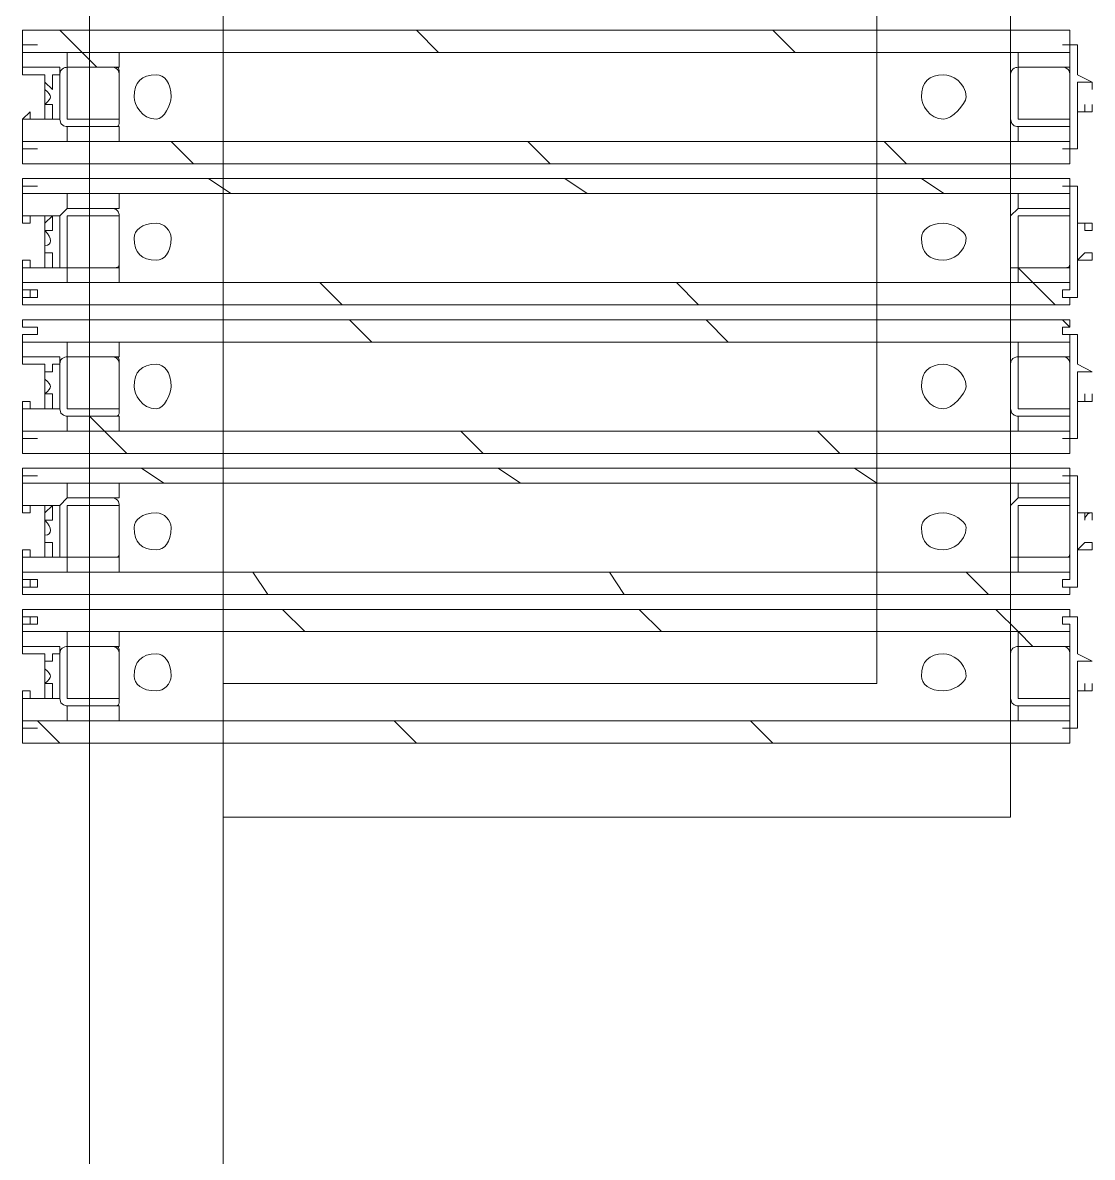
# Model space of a CAD drawing. Header units: millimetres. Extents: x -695119 to 412940, y -249585 to 622758.
# Drawn here: x 102424 to 103266, y 520917 to 521810 of the extents above; entities that cross this region are included whole.
import ezdxf

# ---------------------------------------------------------------- set-up
doc = ezdxf.new("R2010")
doc.units = ezdxf.units.MM
doc.layers.add('PDF _Геометрия', color=8, linetype='Continuous', lineweight=9)
doc.layers.add('Перегородка3_dwg', color=7, linetype='Continuous', lineweight=9, true_color=0x767676)

# ---------------------------------------------------------------- blocks, each defined once
blk = doc.blocks.new('Перегородка3_dwg_Перегородка_dwg _2_-V51-План 2 этажа-2167627-План 2 этажа смеж')
at = {"layer": 'PDF _Геометрия', "lineweight": 18}
for p, q in [((2608.5, 2811.8), (2633.5, 2836.8)), ((3008.5, 2811.8), (3033.5, 2836.8)), ((2366.8, 2736.8), (2366.8, 2786.8)), ((3433.5, 2736.8), (3433.5, 2786.8)), ((2300.2, 2728.5), (2358.5, 2728.5)), ((2483.5, 2686.8), (2508.5, 2711.8)), ((2883.5, 2686.8), (2908.5, 2711.8)), ((3283.5, 2686.8), (3308.5, 2711.8)), ((2441.8, 2653.5), (2466.8, 2670.2)), ((2841.8, 2653.5), (2866.8, 2670.2)), ((3241.8, 2653.5), (3266.8, 2670.2)), ((3433.5, 2570.2), (3425.2, 2570.2)), ((3466.8, 2570.2), (3450.2, 2570.2)), ((2716.8, 2528.5), (2741.8, 2553.5)), ((3116.8, 2528.5), (3141.8, 2553.5)), ((2683.5, 2486.8), (2708.5, 2511.8)), ((3083.5, 2486.8), (3108.5, 2511.8)), ((2366.8, 2411.8), (2366.8, 2461.8)), ((3433.5, 2411.8), (3433.5, 2461.8)), ((2300.2, 2403.5), (2358.5, 2403.5)), ((2558.5, 2361.8), (2583.5, 2386.8)), ((2958.5, 2361.8), (2983.5, 2386.8)), ((2516.8, 2328.5), (2541.8, 2345.2)), ((2916.8, 2328.5), (2941.8, 2345.2)), ((3316.8, 2328.5), (3341.8, 2345.2)), ((2291.8, 2295.2), (2291.8, 2261.8)), ((3450.2, 2295.2), (3450.2, 2303.5)), ((3466.8, 2295.2), (3475.2, 2295.2)), ((2291.8, 2253.5), (2283.5, 2261.8)), ((3466.8, 2245.2), (3450.2, 2245.2)), ((2391.8, 2203.5), (2416.8, 2228.5)), ((2800.2, 2203.5), (2816.8, 2228.5)), ((3200.2, 2203.5), (3216.8, 2228.5)), ((2758.5, 2161.8), (2783.5, 2186.8)), ((3158.5, 2161.8), (3183.5, 2186.8)), ((2366.8, 2086.8), (2366.8, 2136.8)), ((3433.5, 2086.8), (3433.5, 2136.8)), ((2300.2, 2078.5), (2358.5, 2078.5)), ((2633.5, 2036.8), (2658.5, 2061.8)), ((3033.5, 2036.8), (3058.5, 2061.8)), ((3433.5, 2036.8), (3458.5, 2061.8))]:
    blk.add_line(p, q, dxfattribs=at)
at = {"layer": 'PDF _Геометрия', "lineweight": 18, "flags": 128}
for points in [[(2366.8, 3195.2), (2366.8, 1953.5), (3250.2, 1953.5)], [(2516.8, 3195.2), (2516.8, 2103.5), (3250.2, 2103.5)], [(3250.2, -5263.2), (3250.2, -5371.5), (3250.2, 3161.8), (2300.2, 3161.8), (2300.2, 3136.8), (3475.2, 3136.8), (3475.2, 3161.8), (3400.2, 3161.8), (3400.2, -5371.5), (3250.2, -5371.5)], [(3391.8, 2795.2), (3408.5, 2811.8), (3433.5, 2836.8)], [(2275.2, 2745.2), (2275.2, 2753.5), (2275.2, 2745.2), (2291.8, 2745.2), (2291.8, 2736.8), (2291.8, 2728.5), (2291.8, 2703.5), (2308.5, 2703.5), (2300.2, 2703.5), (2300.2, 2820.2), (2308.5, 2820.2), (2291.8, 2820.2), (2291.8, 2803.5)], [(2291.8, 2795.2), (2291.8, 2786.8), (2275.2, 2778.5), (2275.2, 2770.2), (2275.2, 2778.5)], [(2308.5, 2795.2), (2358.5, 2795.2), (2300.2, 2795.2)], [(2358.5, 2795.2), (2358.5, 2786.8), (2358.5, 2736.8), (2308.5, 2736.8)], [(3425.2, 2795.2), (3375.2, 2795.2), (3425.2, 2795.2), (3425.2, 2786.8), (3425.2, 2736.8), (3375.2, 2736.8)], [(2283.5, 2778.5), (2291.8, 2778.5), (2291.8, 2745.2), (2283.5, 2745.2), (2283.5, 2753.5), (2283.5, 2745.2)], [(3425.2, 2728.5), (3366.8, 2728.5), (3366.8, 2711.8), (3425.2, 2711.8), (3425.2, 2728.5), (3375.2, 2728.5)], [(2275.2, 2586.8), (2275.2, 2578.5), (2291.8, 2578.5), (2291.8, 2561.8), (2291.8, 2536.8), (2308.5, 2536.8), (2308.5, 2545.2), (2300.2, 2545.2), (2300.2, 2661.8), (2308.5, 2661.8), (2291.8, 2661.8), (2291.8, 2636.8), (2291.8, 2620.2), (2275.2, 2620.2)], [(3466.8, 2578.5), (3475.2, 2578.5), (3475.2, 2561.8), (3475.2, 2536.8), (3466.8, 2536.8), (3466.8, 2545.2), (3475.2, 2545.2), (3475.2, 2561.8), (3475.2, 2570.2), (3433.5, 2570.2), (3433.5, 2628.5), (3475.2, 2628.5), (3475.2, 2636.8), (3475.2, 2661.8), (3466.8, 2661.8), (3475.2, 2661.8), (3475.2, 2636.8), (3475.2, 2661.8), (3466.8, 2661.8), (3475.2, 2661.8), (3475.2, 2636.8), (3475.2, 2628.5)], [(2300.2, 2578.5), (2300.2, 2628.5), (2300.2, 2636.8), (2358.5, 2636.8), (2366.8, 2628.5), (2366.8, 2570.2), (2358.5, 2570.2), (2300.2, 2570.2), (2300.2, 2553.5), (2358.5, 2553.5), (2358.5, 2570.2), (2341.8, 2553.5), (2316.8, 2528.5)], [(3441.8, 2570.2), (3433.5, 2570.2), (3433.5, 2628.5), (3425.2, 2636.8), (3375.2, 2636.8)], [(2300.2, 2628.5), (2300.2, 2570.2), (2358.5, 2570.2), (2308.5, 2570.2)], [(2308.5, 2628.5), (2358.5, 2628.5), (2358.5, 2578.5)], [(3366.8, 2578.5), (3366.8, 2628.5), (3366.8, 2570.2)], [(3375.2, 2628.5), (3425.2, 2628.5), (3425.2, 2578.5)], [(3433.5, 2578.5), (3433.5, 2628.5), (3441.8, 2628.5), (3441.8, 2611.8), (3450.2, 2611.8), (3450.2, 2620.2), (3450.2, 2611.8), (3450.2, 2620.2), (3450.2, 2628.5), (3466.8, 2628.5), (3466.8, 2620.2), (3475.2, 2620.2)], [(2283.5, 2620.2), (2291.8, 2620.2), (2291.8, 2578.5), (2283.5, 2586.8)], [(3450.2, 2586.8), (3441.8, 2586.8), (3441.8, 2578.5)], [(3450.2, 2578.5), (3450.2, 2586.8), (3450.2, 2578.5), (3450.2, 2586.8), (3450.2, 2578.5), (3450.2, 2586.8), (3450.2, 2595.2)], [(2300.2, 2503.5), (2308.5, 2503.5), (2308.5, 2495.2), (2300.2, 2495.2), (2300.2, 2486.8), (3475.2, 2486.8), (3475.2, 2495.2), (3458.5, 2495.2), (3458.5, 2503.5), (3475.2, 2503.5), (3475.2, 2511.8), (2300.2, 2511.8), (2300.2, 2503.5), (2308.5, 2511.8)], [(2275.2, 2420.2), (2275.2, 2428.5), (2275.2, 2420.2), (2291.8, 2420.2), (2291.8, 2411.8), (2291.8, 2403.5), (2291.8, 2378.5), (2308.5, 2378.5), (2300.2, 2378.5), (2300.2, 2495.2), (2308.5, 2495.2), (2291.8, 2495.2), (2291.8, 2478.5)], [(3475.2, 2420.2), (3466.8, 2420.2), (3466.8, 2411.8), (3450.2, 2411.8), (3450.2, 2428.5), (3450.2, 2420.2), (3450.2, 2428.5), (3441.8, 2428.5), (3441.8, 2411.8), (3433.5, 2411.8), (3433.5, 2461.8), (3441.8, 2461.8), (3441.8, 2453.5), (3450.2, 2453.5), (3450.2, 2461.8), (3466.8, 2461.8), (3475.2, 2461.8), (3475.2, 2478.5), (3475.2, 2495.2), (3466.8, 2495.2), (3475.2, 2495.2), (3475.2, 2478.5), (3475.2, 2470.2), (3433.5, 2470.2), (3433.5, 2411.8), (3475.2, 2411.8), (3475.2, 2395.2), (3475.2, 2378.5), (3466.8, 2378.5), (3475.2, 2378.5), (3475.2, 2395.2), (3475.2, 2403.5), (3475.2, 2411.8), (3475.2, 2395.2), (3475.2, 2411.8), (3466.8, 2411.8), (3475.2, 2411.8)], [(2291.8, 2470.2), (2291.8, 2461.8), (2275.2, 2453.5)], [(2308.5, 2470.2), (2358.5, 2470.2), (2300.2, 2470.2)], [(2358.5, 2470.2), (2358.5, 2461.8), (2358.5, 2411.8), (2308.5, 2411.8)], [(3425.2, 2470.2), (3375.2, 2470.2), (3425.2, 2470.2), (3425.2, 2461.8), (3425.2, 2411.8), (3375.2, 2411.8)], [(2283.5, 2453.5), (2291.8, 2453.5), (2291.8, 2420.2), (2283.5, 2420.2), (2283.5, 2428.5), (2283.5, 2420.2)], [(3358.5, 2361.8), (3383.5, 2386.8), (3400.2, 2403.5)], [(3375.2, 2403.5), (3425.2, 2403.5), (3366.8, 2403.5), (3366.8, 2386.8), (3425.2, 2386.8), (3425.2, 2403.5)], [(2275.2, 2261.8), (2275.2, 2253.5), (2291.8, 2253.5), (2291.8, 2236.8), (2291.8, 2211.8), (2308.5, 2211.8), (2308.5, 2220.2), (2300.2, 2220.2), (2300.2, 2336.8), (2308.5, 2336.8), (2291.8, 2336.8), (2291.8, 2311.8), (2291.8, 2303.5)], [(3466.8, 2253.5), (3475.2, 2253.5), (3475.2, 2236.8), (3475.2, 2211.8), (3466.8, 2211.8), (3466.8, 2220.2), (3475.2, 2220.2), (3475.2, 2236.8), (3475.2, 2245.2), (3433.5, 2245.2), (3433.5, 2303.5), (3475.2, 2303.5), (3475.2, 2311.8), (3475.2, 2320.2), (3475.2, 2336.8), (3466.8, 2336.8), (3475.2, 2336.8), (3475.2, 2311.8), (3475.2, 2336.8), (3466.8, 2336.8), (3475.2, 2336.8), (3475.2, 2311.8), (3475.2, 2303.5)], [(2358.5, 2245.2), (2366.8, 2245.2), (2366.8, 2303.5), (2358.5, 2311.8), (2300.2, 2311.8), (2300.2, 2303.5), (2300.2, 2253.5)], [(3441.8, 2245.2), (3433.5, 2245.2), (3433.5, 2303.5), (3425.2, 2311.8), (3375.2, 2311.8)], [(2283.5, 2295.2), (2291.8, 2295.2), (2275.2, 2295.2), (2275.2, 2286.8), (2275.2, 2295.2)], [(2300.2, 2303.5), (2300.2, 2245.2), (2358.5, 2245.2), (2308.5, 2245.2)], [(2308.5, 2303.5), (2358.5, 2303.5), (2358.5, 2253.5)], [(3425.2, 2245.2), (3375.2, 2245.2), (3425.2, 2245.2), (3425.2, 2228.5), (3366.8, 2228.5), (3366.8, 2245.2), (3425.2, 2245.2), (3433.5, 2245.2), (3433.5, 2253.5), (3433.5, 2303.5), (3441.8, 2303.5), (3441.8, 2286.8), (3450.2, 2286.8), (3450.2, 2295.2), (3450.2, 2286.8), (3450.2, 2295.2), (3450.2, 2303.5), (3466.8, 2303.5)], [(3366.8, 2253.5), (3366.8, 2303.5), (3366.8, 2245.2)], [(3375.2, 2303.5), (3425.2, 2303.5), (3425.2, 2253.5)], [(3450.2, 2253.5), (3450.2, 2261.8), (3450.2, 2253.5), (3450.2, 2261.8), (3450.2, 2270.2)], [(3450.2, 2261.8), (3441.8, 2261.8), (3441.8, 2253.5)], [(2275.2, 2095.2), (2275.2, 2103.5), (2275.2, 2095.2), (2291.8, 2095.2), (2291.8, 2086.8), (2291.8, 2078.5), (2291.8, 2053.5), (2308.5, 2053.5), (2300.2, 2053.5), (2300.2, 2170.2), (2308.5, 2170.2), (2308.5, 2178.5), (2291.8, 2178.5), (2291.8, 2153.5), (2291.8, 2145.2), (2291.8, 2136.8), (2275.2, 2128.5)], [(2341.8, 2145.2), (2358.5, 2161.8), (2383.5, 2186.8)], [(3450.2, 2120.2), (3450.2, 2128.5), (3450.2, 2136.8), (3466.8, 2136.8), (3475.2, 2136.8), (3475.2, 2153.5), (3475.2, 2178.5), (3466.8, 2178.5), (3466.8, 2170.2), (3475.2, 2170.2), (3475.2, 2153.5), (3475.2, 2145.2), (3433.5, 2145.2), (3433.5, 2086.8), (3475.2, 2086.8), (3475.2, 2070.2), (3475.2, 2053.5), (3466.8, 2053.5), (3475.2, 2053.5), (3475.2, 2070.2), (3475.2, 2078.5), (3475.2, 2086.8), (3475.2, 2095.2), (3466.8, 2095.2)], [(2308.5, 2145.2), (2358.5, 2145.2), (2300.2, 2145.2)], [(2358.5, 2145.2), (2358.5, 2136.8), (2358.5, 2086.8), (2308.5, 2086.8)], [(3425.2, 2145.2), (3375.2, 2145.2), (3425.2, 2145.2), (3425.2, 2136.8), (3425.2, 2086.8), (3375.2, 2086.8)], [(2283.5, 2128.5), (2291.8, 2128.5), (2291.8, 2095.2), (2283.5, 2095.2), (2283.5, 2103.5), (2283.5, 2095.2)], [(3466.8, 2086.8), (3450.2, 2086.8), (3450.2, 2103.5), (3450.2, 2095.2), (3450.2, 2103.5), (3441.8, 2103.5), (3441.8, 2086.8), (3433.5, 2086.8), (3433.5, 2136.8), (3441.8, 2136.8), (3441.8, 2128.5), (3450.2, 2128.5)], [(3425.2, 2078.5), (3366.8, 2078.5), (3366.8, 2061.8), (3425.2, 2061.8), (3425.2, 2078.5), (3375.2, 2078.5)]]:
    blk.add_lwpolyline(points, dxfattribs=at)
for points in [[(2300.2, 2836.8), (2300.2, 2820.2), (2308.5, 2820.2), (2300.2, 2820.2), (2300.2, 2811.8), (3475.2, 2811.8), (3475.2, 2820.2), (3458.5, 2820.2), (3475.2, 2820.2), (3475.2, 2836.8)], [(3466.8, 2820.2), (3475.2, 2820.2), (3475.2, 2803.5), (3475.2, 2795.2), (3433.5, 2795.2), (3433.5, 2736.8), (3475.2, 2736.8), (3475.2, 2720.2), (3475.2, 2703.5), (3466.8, 2703.5), (3475.2, 2703.5), (3475.2, 2720.2), (3475.2, 2728.5), (3475.2, 2736.8), (3466.8, 2745.2), (3466.8, 2736.8), (3450.2, 2736.8), (3450.2, 2753.5), (3450.2, 2745.2), (3450.2, 2753.5), (3441.8, 2753.5), (3441.8, 2736.8), (3433.5, 2736.8), (3433.5, 2786.8), (3441.8, 2786.8), (3441.8, 2778.5), (3441.8, 2770.2), (3450.2, 2778.5), (3450.2, 2786.8), (3466.8, 2786.8), (3475.2, 2786.8), (3475.2, 2803.5), (3475.2, 2820.2)], [(3475.2, 2803.5), (3475.2, 2820.2), (3466.8, 2820.2), (3475.2, 2820.2)], [(2300.2, 2811.8), (2300.2, 2795.2), (2358.5, 2795.2), (2358.5, 2811.8)], [(3366.8, 2811.8), (3366.8, 2795.2), (3425.2, 2795.2), (3425.2, 2811.8)], [(2300.2, 2786.8), (2300.2, 2736.8)], [(3366.8, 2786.8), (3366.8, 2736.8)], [(3450.2, 2778.5), (3450.2, 2770.2), (3450.2, 2778.5), (3450.2, 2770.2)], [(3450.2, 2753.5), (3450.2, 2745.2)], [(2358.5, 2711.8), (2358.5, 2728.5), (2300.2, 2728.5), (2300.2, 2711.8)], [(3475.2, 2736.8), (3475.2, 2720.2), (3475.2, 2736.8), (3466.8, 2736.8)], [(3466.8, 2703.5), (3475.2, 2703.5), (3475.2, 2720.2), (3475.2, 2703.5)], [(2300.2, 2686.8), (3475.2, 2686.8), (3475.2, 2703.5), (3458.5, 2703.5), (3475.2, 2703.5), (3475.2, 2711.8), (2300.2, 2711.8), (2300.2, 2703.5), (2308.5, 2703.5), (2300.2, 2703.5)], [(2300.2, 2670.2), (2300.2, 2661.8), (2308.5, 2661.8), (2300.2, 2661.8), (2300.2, 2653.5), (3475.2, 2653.5), (3475.2, 2661.8), (3458.5, 2661.8), (3475.2, 2661.8), (3475.2, 2670.2)], [(2300.2, 2653.5), (2300.2, 2636.8), (2358.5, 2636.8), (2358.5, 2653.5)], [(3366.8, 2653.5), (3366.8, 2636.8), (3425.2, 2636.8), (3425.2, 2653.5)], [(3450.2, 2611.8), (3450.2, 2620.2), (3441.8, 2628.5), (3450.2, 2620.2)], [(3375.2, 2570.2), (3425.2, 2570.2), (3366.8, 2570.2), (3366.8, 2553.5), (3425.2, 2553.5), (3425.2, 2570.2)], [(2300.2, 2528.5), (3475.2, 2528.5), (3475.2, 2536.8), (3458.5, 2536.8), (3458.5, 2545.2), (3475.2, 2545.2), (3475.2, 2553.5), (2300.2, 2553.5), (2300.2, 2545.2), (2308.5, 2545.2), (2308.5, 2536.8), (2300.2, 2536.8)], [(2300.2, 2486.8), (2300.2, 2470.2), (2358.5, 2470.2), (2358.5, 2486.8)], [(3366.8, 2486.8), (3366.8, 2470.2), (3425.2, 2470.2), (3425.2, 2486.8)], [(3475.2, 2478.5), (3475.2, 2495.2), (3466.8, 2495.2), (3475.2, 2495.2)], [(2300.2, 2461.8), (2300.2, 2411.8)], [(3366.8, 2461.8), (3366.8, 2411.8)], [(3450.2, 2445.2), (3450.2, 2453.5)], [(3450.2, 2428.5), (3450.2, 2420.2)], [(2358.5, 2386.8), (2358.5, 2403.5), (2300.2, 2403.5), (2300.2, 2386.8)], [(3466.8, 2378.5), (3475.2, 2378.5), (3475.2, 2395.2), (3475.2, 2378.5)], [(2300.2, 2361.8), (3475.2, 2361.8), (3475.2, 2378.5), (3458.5, 2378.5), (3475.2, 2378.5), (3475.2, 2386.8), (2300.2, 2386.8), (2300.2, 2378.5), (2308.5, 2378.5), (2300.2, 2378.5)], [(2300.2, 2345.2), (2300.2, 2336.8), (2308.5, 2336.8), (2300.2, 2336.8), (2300.2, 2328.5), (3475.2, 2328.5), (3475.2, 2336.8), (3458.5, 2336.8), (3475.2, 2336.8), (3475.2, 2345.2)], [(2300.2, 2328.5), (2300.2, 2311.8), (2358.5, 2311.8), (2358.5, 2328.5)], [(3366.8, 2328.5), (3366.8, 2311.8), (3425.2, 2311.8), (3425.2, 2328.5)], [(3450.2, 2286.8), (3450.2, 2295.2), (3441.8, 2303.5), (3450.2, 2295.2)], [(2358.5, 2228.5), (2358.5, 2245.2), (2300.2, 2245.2), (2300.2, 2228.5)], [(2300.2, 2203.5), (3475.2, 2203.5), (3475.2, 2211.8), (3458.5, 2211.8), (3458.5, 2220.2), (3475.2, 2220.2), (3475.2, 2228.5), (2300.2, 2228.5), (2300.2, 2220.2), (2308.5, 2220.2), (2308.5, 2211.8), (2300.2, 2211.8)], [(2300.2, 2186.8), (2300.2, 2178.5), (2308.5, 2178.5), (2308.5, 2170.2), (2300.2, 2170.2), (2300.2, 2161.8), (3475.2, 2161.8), (3475.2, 2170.2), (3458.5, 2170.2), (3458.5, 2178.5), (3475.2, 2178.5), (3475.2, 2186.8)], [(2300.2, 2161.8), (2300.2, 2145.2), (2358.5, 2145.2), (2358.5, 2161.8)], [(3366.8, 2161.8), (3366.8, 2145.2), (3425.2, 2145.2), (3425.2, 2161.8)], [(2300.2, 2136.8), (2300.2, 2086.8)], [(3366.8, 2136.8), (3366.8, 2086.8)], [(3450.2, 2103.5), (3450.2, 2095.2)], [(2358.5, 2061.8), (2358.5, 2078.5), (2300.2, 2078.5), (2300.2, 2061.8)], [(3475.2, 2086.8), (3475.2, 2070.2), (3475.2, 2086.8), (3466.8, 2086.8)], [(3466.8, 2053.5), (3475.2, 2053.5), (3475.2, 2070.2), (3475.2, 2053.5)], [(2300.2, 2036.8), (3475.2, 2036.8), (3475.2, 2053.5), (3458.5, 2053.5), (3475.2, 2053.5), (3475.2, 2061.8), (2300.2, 2061.8), (2300.2, 2053.5), (2308.5, 2053.5), (2300.2, 2053.5)]]:
    blk.add_lwpolyline(points, close=True, dxfattribs=at)
at = {"layer": 'PDF _Геометрия', "lineweight": 18}
for points in [[(2291.8, 2803.5), (2291.8, 2795.2), (2291.8, 2795.2), (2291.8, 2795.2)], [(2300.2, 2786.8), (2300.2, 2795.2), (2300.2, 2795.2), (2300.2, 2795.2)], [(2300.2, 2786.8), (2300.2, 2786.8), (2300.2, 2795.2), (2308.5, 2795.2)], [(2358.5, 2795.2), (2358.5, 2795.2), (2366.8, 2795.2), (2366.8, 2786.8)], [(3366.8, 2786.8), (3366.8, 2795.2), (3366.8, 2795.2), (3375.2, 2795.2)], [(3366.8, 2786.8), (3366.8, 2786.8), (3366.8, 2795.2), (3375.2, 2795.2)], [(3425.2, 2795.2), (3425.2, 2795.2), (3433.5, 2795.2), (3433.5, 2786.8)], [(2275.2, 2778.5), (2283.5, 2778.5), (2283.5, 2778.5), (2283.5, 2778.5)], [(2416.8, 2761.8), (2416.8, 2778.5), (2433.5, 2786.8), (2441.8, 2786.8)], [(2441.8, 2786.8), (2458.5, 2786.8), (2466.8, 2778.5), (2466.8, 2761.8)], [(3308.5, 2761.8), (3308.5, 2778.5), (3316.8, 2786.8), (3325.2, 2786.8)], [(3325.2, 2786.8), (3341.8, 2786.8), (3350.2, 2778.5), (3350.2, 2761.8)], [(3450.2, 2753.5), (3441.8, 2761.8), (3441.8, 2761.8), (3450.2, 2770.2)], [(3450.2, 2753.5), (3450.2, 2761.8), (3450.2, 2770.2), (3450.2, 2770.2)], [(2441.8, 2736.8), (2433.5, 2736.8), (2416.8, 2753.5), (2416.8, 2761.8)], [(2466.8, 2761.8), (2466.8, 2753.5), (2458.5, 2736.8), (2441.8, 2736.8)], [(3325.2, 2736.8), (3316.8, 2736.8), (3308.5, 2753.5), (3308.5, 2761.8)], [(3350.2, 2761.8), (3350.2, 2753.5), (3341.8, 2736.8), (3325.2, 2736.8)], [(2283.5, 2745.2), (2283.5, 2745.2), (2283.5, 2745.2), (2275.2, 2745.2)], [(2300.2, 2728.5), (2300.2, 2728.5), (2300.2, 2728.5), (2300.2, 2736.8)], [(2308.5, 2736.8), (2300.2, 2736.8), (2300.2, 2736.8), (2300.2, 2736.8)], [(2366.8, 2736.8), (2366.8, 2728.5), (2358.5, 2728.5), (2358.5, 2728.5)], [(3375.2, 2728.5), (3366.8, 2728.5), (3366.8, 2728.5), (3366.8, 2736.8)], [(3375.2, 2736.8), (3366.8, 2736.8), (3366.8, 2736.8), (3366.8, 2736.8)], [(3433.5, 2736.8), (3433.5, 2728.5), (3425.2, 2728.5), (3425.2, 2728.5)], [(3366.8, 2628.5), (3366.8, 2628.5), (3366.8, 2636.8), (3375.2, 2636.8)], [(2300.2, 2628.5), (2300.2, 2628.5), (2300.2, 2628.5), (2308.5, 2628.5)], [(3366.8, 2628.5), (3366.8, 2628.5), (3366.8, 2628.5), (3375.2, 2628.5)], [(3475.2, 2628.5), (3475.2, 2620.2), (3475.2, 2620.2), (3475.2, 2620.2)], [(2275.2, 2611.8), (2275.2, 2620.2), (2275.2, 2620.2), (2275.2, 2620.2)], [(2275.2, 2611.8), (2283.5, 2611.8), (2283.5, 2611.8), (2283.5, 2611.8)], [(2283.5, 2611.8), (2283.5, 2620.2), (2283.5, 2620.2), (2283.5, 2620.2)], [(2416.8, 2603.5), (2416.8, 2611.8), (2433.5, 2620.2), (2441.8, 2620.2)], [(2441.8, 2620.2), (2458.5, 2620.2), (2466.8, 2611.8), (2466.8, 2603.5)], [(3308.5, 2603.5), (3308.5, 2611.8), (3316.8, 2620.2), (3325.2, 2620.2)], [(3325.2, 2620.2), (3341.8, 2620.2), (3350.2, 2611.8), (3350.2, 2603.5)], [(3450.2, 2595.2), (3441.8, 2595.2), (3441.8, 2603.5), (3450.2, 2611.8)], [(3450.2, 2586.8), (3450.2, 2595.2), (3450.2, 2603.5), (3450.2, 2611.8)], [(2441.8, 2578.5), (2433.5, 2578.5), (2416.8, 2586.8), (2416.8, 2603.5)], [(2466.8, 2603.5), (2466.8, 2586.8), (2458.5, 2578.5), (2441.8, 2578.5)], [(3325.2, 2578.5), (3316.8, 2578.5), (3308.5, 2586.8), (3308.5, 2603.5)], [(3350.2, 2603.5), (3350.2, 2586.8), (3341.8, 2578.5), (3325.2, 2578.5)], [(2283.5, 2586.8), (2283.5, 2586.8), (2283.5, 2586.8), (2275.2, 2586.8)], [(2308.5, 2570.2), (2300.2, 2570.2), (2300.2, 2570.2), (2300.2, 2578.5)], [(2358.5, 2578.5), (2358.5, 2570.2), (2358.5, 2570.2), (2358.5, 2570.2)], [(3375.2, 2570.2), (3366.8, 2570.2), (3366.8, 2570.2), (3366.8, 2578.5)], [(3425.2, 2578.5), (3425.2, 2570.2), (3425.2, 2570.2), (3425.2, 2570.2)], [(3433.5, 2570.2), (3433.5, 2570.2), (3433.5, 2570.2), (3433.5, 2578.5)], [(3441.8, 2578.5), (3441.8, 2570.2), (3441.8, 2570.2), (3441.8, 2570.2)], [(3450.2, 2570.2), (3450.2, 2570.2), (3450.2, 2570.2), (3450.2, 2578.5)], [(3466.8, 2578.5), (3466.8, 2570.2), (3466.8, 2570.2), (3466.8, 2570.2)], [(3375.2, 2570.2), (3366.8, 2570.2), (3366.8, 2570.2), (3366.8, 2570.2)], [(2291.8, 2478.5), (2291.8, 2470.2), (2291.8, 2470.2), (2291.8, 2470.2)], [(2300.2, 2461.8), (2300.2, 2470.2), (2300.2, 2470.2), (2300.2, 2470.2)], [(2300.2, 2461.8), (2300.2, 2461.8), (2300.2, 2470.2), (2308.5, 2470.2)], [(2358.5, 2470.2), (2358.5, 2470.2), (2366.8, 2470.2), (2366.8, 2461.8)], [(2416.8, 2436.8), (2416.8, 2453.5), (2433.5, 2461.8), (2441.8, 2461.8)], [(2441.8, 2461.8), (2458.5, 2461.8), (2466.8, 2453.5), (2466.8, 2436.8)], [(3308.5, 2436.8), (3308.5, 2453.5), (3316.8, 2461.8), (3325.2, 2461.8)], [(3325.2, 2461.8), (3341.8, 2461.8), (3350.2, 2453.5), (3350.2, 2436.8)], [(3366.8, 2461.8), (3366.8, 2470.2), (3366.8, 2470.2), (3375.2, 2470.2)], [(3366.8, 2461.8), (3366.8, 2461.8), (3366.8, 2470.2), (3375.2, 2470.2)], [(3425.2, 2470.2), (3425.2, 2470.2), (3433.5, 2470.2), (3433.5, 2461.8)], [(2275.2, 2453.5), (2283.5, 2453.5), (2283.5, 2453.5), (2283.5, 2453.5)], [(3450.2, 2428.5), (3441.8, 2436.8), (3441.8, 2436.8), (3450.2, 2445.2)], [(3450.2, 2428.5), (3450.2, 2436.8), (3450.2, 2445.2), (3450.2, 2445.2)], [(2441.8, 2411.8), (2433.5, 2411.8), (2416.8, 2428.5), (2416.8, 2436.8)], [(2466.8, 2436.8), (2466.8, 2428.5), (2458.5, 2411.8), (2441.8, 2411.8)], [(3325.2, 2411.8), (3316.8, 2411.8), (3308.5, 2428.5), (3308.5, 2436.8)], [(3350.2, 2436.8), (3350.2, 2428.5), (3341.8, 2411.8), (3325.2, 2411.8)], [(2283.5, 2420.2), (2283.5, 2420.2), (2283.5, 2420.2), (2275.2, 2420.2)], [(3475.2, 2420.2), (3475.2, 2411.8), (3475.2, 2411.8), (3475.2, 2411.8)], [(2300.2, 2403.5), (2300.2, 2403.5), (2300.2, 2403.5), (2300.2, 2411.8)], [(2308.5, 2411.8), (2300.2, 2411.8), (2300.2, 2411.8), (2300.2, 2411.8)], [(2366.8, 2411.8), (2366.8, 2403.5), (2358.5, 2403.5), (2358.5, 2403.5)], [(3375.2, 2403.5), (3366.8, 2403.5), (3366.8, 2403.5), (3366.8, 2411.8)], [(3375.2, 2411.8), (3366.8, 2411.8), (3366.8, 2411.8), (3366.8, 2411.8)], [(3433.5, 2411.8), (3433.5, 2403.5), (3425.2, 2403.5), (3425.2, 2403.5)], [(3366.8, 2303.5), (3366.8, 2303.5), (3366.8, 2311.8), (3375.2, 2311.8)], [(2275.2, 2295.2), (2283.5, 2295.2), (2283.5, 2286.8), (2283.5, 2286.8)], [(2283.5, 2286.8), (2283.5, 2295.2), (2283.5, 2295.2), (2283.5, 2295.2)], [(2291.8, 2303.5), (2291.8, 2295.2), (2291.8, 2295.2), (2291.8, 2295.2)], [(2300.2, 2303.5), (2300.2, 2303.5), (2300.2, 2303.5), (2308.5, 2303.5)], [(2416.8, 2278.5), (2416.8, 2286.8), (2433.5, 2295.2), (2441.8, 2295.2)], [(2441.8, 2295.2), (2458.5, 2295.2), (2466.8, 2286.8), (2466.8, 2278.5)], [(3308.5, 2278.5), (3308.5, 2286.8), (3316.8, 2295.2), (3325.2, 2295.2)], [(3325.2, 2295.2), (3341.8, 2295.2), (3350.2, 2286.8), (3350.2, 2278.5)], [(3366.8, 2303.5), (3366.8, 2303.5), (3366.8, 2303.5), (3375.2, 2303.5)], [(3450.2, 2303.5), (3450.2, 2303.5), (3450.2, 2303.5), (3450.2, 2295.2)], [(3466.8, 2303.5), (3466.8, 2295.2), (3466.8, 2295.2), (3466.8, 2295.2)], [(3475.2, 2303.5), (3475.2, 2295.2), (3475.2, 2295.2), (3475.2, 2295.2)], [(3450.2, 2270.2), (3441.8, 2270.2), (3441.8, 2278.5), (3450.2, 2286.8)], [(3450.2, 2261.8), (3450.2, 2270.2), (3450.2, 2278.5), (3450.2, 2286.8)], [(2441.8, 2253.5), (2433.5, 2253.5), (2416.8, 2261.8), (2416.8, 2278.5)], [(2466.8, 2278.5), (2466.8, 2261.8), (2458.5, 2253.5), (2441.8, 2253.5)], [(3325.2, 2253.5), (3316.8, 2253.5), (3308.5, 2261.8), (3308.5, 2278.5)], [(3350.2, 2278.5), (3350.2, 2261.8), (3341.8, 2253.5), (3325.2, 2253.5)], [(2283.5, 2261.8), (2283.5, 2261.8), (2283.5, 2261.8), (2275.2, 2261.8)], [(2291.8, 2261.8), (2291.8, 2253.5), (2291.8, 2253.5), (2291.8, 2253.5)], [(2308.5, 2245.2), (2300.2, 2245.2), (2300.2, 2245.2), (2300.2, 2253.5)], [(2358.5, 2253.5), (2358.5, 2245.2), (2358.5, 2245.2), (2358.5, 2245.2)], [(3375.2, 2245.2), (3366.8, 2245.2), (3366.8, 2245.2), (3366.8, 2253.5)], [(3375.2, 2245.2), (3366.8, 2245.2), (3366.8, 2245.2), (3366.8, 2245.2)], [(3425.2, 2253.5), (3425.2, 2245.2), (3425.2, 2245.2), (3425.2, 2245.2)], [(3441.8, 2253.5), (3441.8, 2245.2), (3441.8, 2245.2), (3441.8, 2245.2)], [(3450.2, 2245.2), (3450.2, 2245.2), (3450.2, 2245.2), (3450.2, 2253.5)], [(3466.8, 2253.5), (3466.8, 2245.2), (3466.8, 2245.2), (3466.8, 2245.2)], [(2300.2, 2136.8), (2300.2, 2145.2), (2300.2, 2145.2), (2300.2, 2145.2)], [(2300.2, 2136.8), (2300.2, 2136.8), (2300.2, 2145.2), (2308.5, 2145.2)], [(2358.5, 2145.2), (2358.5, 2145.2), (2366.8, 2145.2), (2366.8, 2136.8)], [(3366.8, 2136.8), (3366.8, 2145.2), (3366.8, 2145.2), (3375.2, 2145.2)], [(3366.8, 2136.8), (3366.8, 2136.8), (3366.8, 2145.2), (3375.2, 2145.2)], [(3425.2, 2145.2), (3425.2, 2145.2), (3433.5, 2145.2), (3433.5, 2136.8)], [(2275.2, 2128.5), (2283.5, 2128.5), (2283.5, 2128.5), (2283.5, 2128.5)], [(2416.8, 2111.8), (2416.8, 2128.5), (2433.5, 2136.8), (2441.8, 2136.8)], [(2441.8, 2136.8), (2458.5, 2136.8), (2466.8, 2128.5), (2466.8, 2111.8)], [(3308.5, 2111.8), (3308.5, 2128.5), (3316.8, 2136.8), (3325.2, 2136.8)], [(3325.2, 2136.8), (3341.8, 2136.8), (3350.2, 2128.5), (3350.2, 2111.8)], [(3450.2, 2103.5), (3450.2, 2111.8), (3450.2, 2120.2), (3450.2, 2128.5)], [(3450.2, 2103.5), (3441.8, 2111.8), (3441.8, 2111.8), (3450.2, 2120.2)], [(2441.8, 2095.2), (2433.5, 2095.2), (2416.8, 2103.5), (2416.8, 2111.8)], [(2466.8, 2111.8), (2466.8, 2103.5), (2458.5, 2095.2), (2441.8, 2095.2)], [(3325.2, 2095.2), (3316.8, 2095.2), (3308.5, 2103.5), (3308.5, 2111.8)], [(3350.2, 2111.8), (3350.2, 2103.5), (3341.8, 2095.2), (3325.2, 2095.2)], [(2283.5, 2095.2), (2283.5, 2095.2), (2283.5, 2095.2), (2275.2, 2095.2)], [(3466.8, 2086.8), (3466.8, 2095.2), (3466.8, 2095.2), (3466.8, 2095.2)], [(2300.2, 2078.5), (2300.2, 2078.5), (2300.2, 2078.5), (2300.2, 2086.8)], [(2308.5, 2086.8), (2300.2, 2086.8), (2300.2, 2086.8), (2300.2, 2086.8)], [(2366.8, 2086.8), (2366.8, 2078.5), (2358.5, 2078.5), (2358.5, 2078.5)], [(3375.2, 2078.5), (3366.8, 2078.5), (3366.8, 2078.5), (3366.8, 2086.8)], [(3375.2, 2086.8), (3366.8, 2086.8), (3366.8, 2086.8), (3366.8, 2086.8)], [(3433.5, 2086.8), (3433.5, 2078.5), (3425.2, 2078.5), (3425.2, 2078.5)]]:
    blk.add_open_spline(points, degree=3, dxfattribs=at)
blk = doc.blocks.new('Перегородка3_dwg-2167626-План 2 этажа смеж')
at = {"extrusion": (0, 0, -1), "xscale": 0.7009727626459902, "yscale": 0.7009727626459902, "zscale": -0.7009727626459902}
blk.add_blockref('Перегородка3_dwg_Перегородка_dwg _2_-V51-План 2 этажа-2167627-План 2 этажа смеж', (-4953.24, 5202.29), dxfattribs=at)

msp = doc.modelspace()

# ---------------------------------------------------------------- block references
at = {"layer": 'Перегородка3_dwg', "color": 7, "lineweight": 18}
msp.add_blockref('Перегородка3_dwg-2167626-План 2 этажа смеж', (99907.224, 514613.102), dxfattribs=at)

doc.saveas('drawing.dxf')
